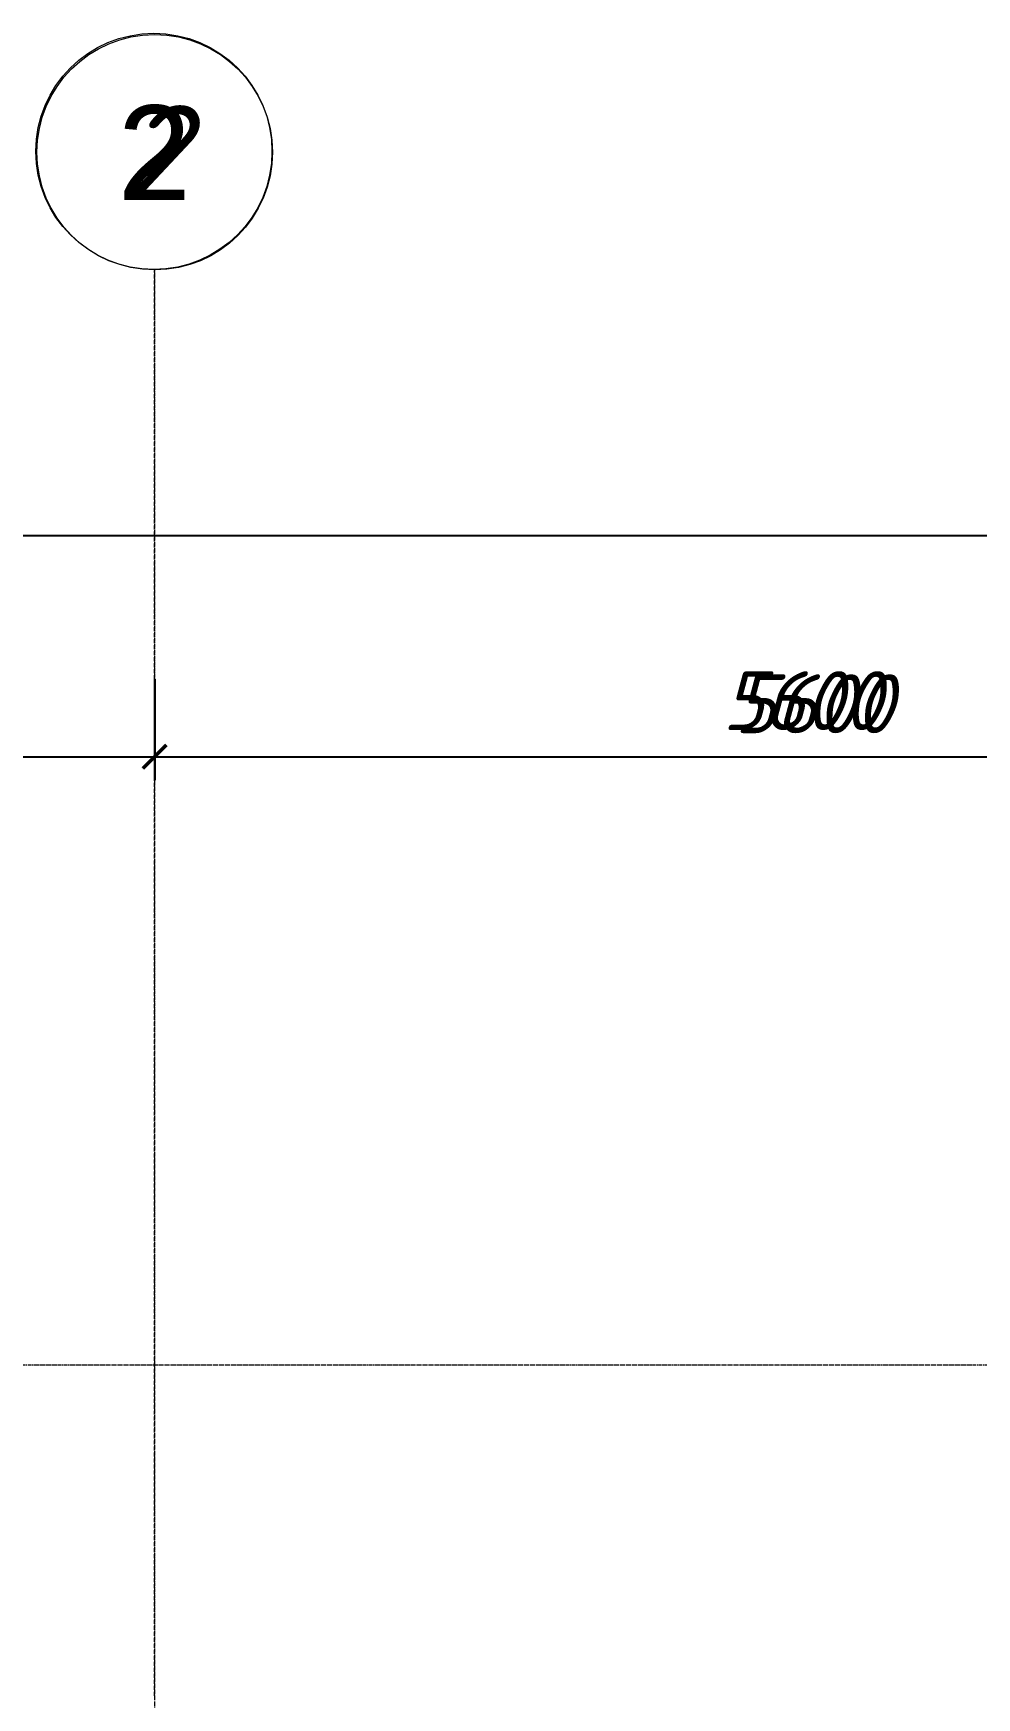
# Model space of a CAD drawing. Header units: millimetres. Extents: x -10178924 to 11692288, y -947381 to 58396.
# Drawn here: x 721243 to 725250, y -812655 to -805585 of the extents above; entities that cross this region are included whole.
import ezdxf
from ezdxf.enums import TextEntityAlignment as Align

# ---------------------------------------------------------------- set-up
doc = ezdxf.new("R2010")
doc.units = ezdxf.units.MM
doc.linetypes.add('осевая', pattern=[50.8, 31.75, -6.35, 6.35, -6.35])
doc.layers.add('PDF _Размеры осевые', color=7, linetype='Continuous', true_color=0x5d6970)
doc.layers.add('PDF _Текст', color=7, linetype='Continuous', lineweight=5)
doc.layers.add('Размеры осевые', color=153, linetype='Continuous', lineweight=9)
doc.styles.add('PDF ArialMT', font='arial.ttf')
doc.styles.add('PDF GOST Common Italic', font='GOST_Common Italic.ttf')
doc.styles.add('PDF ISOCPEUR Italic', font='isocpeui.ttf')
doc.styles.add('Текст_М100', font='GOST_Common Italic.ttf', dxfattribs={"height": 250})
doc.dimstyles.new('Размеры_М100', dxfattribs={"dimtxt": 250, "dimasz": 100, "dimexe": 100, "dimexo": 100, "dimgap": 100, "dimtad": 1, "dimrnd": 5, "dimtxsty": 'Текст_М100', "dimblk": 'ARCHTICK', "dimcen": 250, "dimdle": 100, "dimadec": 0, "dimazin": 2, "dimtfac": 1, "dimtmove": 1, "dimatfit": 3, "dimfxl": 1, "dimarcsym": 0})

# ---------------------------------------------------------------- blocks, each defined once
blk = doc.blocks.new('_ArchTick')
at = {"color": 0, "linetype": 'ByBlock', "const_width": 0.15}
blk.add_lwpolyline([(-0.5, -0.5), (0.5, 0.5)], dxfattribs=at)
blk = doc.blocks.new('*D2713')
at = {"layer": 'Defpoints', "color": 0, "ltscale": 100, "transparency": 16777216}
for p in [(-7000, -26444.9), (61000, -26444.9), (61000, -26928.2)]:
    blk.add_point(p, dxfattribs=at)
at = {"layer": 'Размеры осевые', "color": 0, "lineweight": -2, "ltscale": 100, "transparency": 16777216}
for p, q in [((-7000, -26544.9), (-7000, -27028.2)), ((61000, -26544.9), (61000, -27028.2)), ((-7100, -26928.2), (61100, -26928.2))]:
    blk.add_line(p, q, dxfattribs=at)
at = {"layer": 'Размеры осевые', "color": 0, "lineweight": -2, "ltscale": 100, "transparency": 16777216, "xscale": 100, "yscale": 100, "zscale": 100, "rotation": 180}
blk.add_blockref('_ArchTick', (-7000, -26928.2), dxfattribs=at)
at = {"layer": 'Размеры осевые', "color": 0, "lineweight": -2, "ltscale": 100, "transparency": 16777216, "xscale": 100, "yscale": 100, "zscale": 100}
blk.add_blockref('_ArchTick', (61000, -26928.2), dxfattribs=at)
at = {"layer": 'Размеры осевые', "color": 0, "ltscale": 100, "transparency": 16777216, "insert": (27000, -26703.2), "char_height": 250, "attachment_point": 5, "style": 'Текст_М100'}
blk.add_mtext('68000', dxfattribs=at)
blk = doc.blocks.new('*D2714')
at = {"layer": 'Defpoints', "color": 0, "ltscale": 100, "transparency": 16777216}
for p in [(-7000, -27437.9), (-600, -27437.9), (-600, -27867.7)]:
    blk.add_point(p, dxfattribs=at)
at = {"layer": 'Размеры осевые', "color": 0, "lineweight": -2, "ltscale": 100, "transparency": 16777216}
for p, q in [((-7000, -27537.9), (-7000, -27967.7)), ((-600, -27537.9), (-600, -27967.7)), ((-7100, -27867.7), (-500, -27867.7))]:
    blk.add_line(p, q, dxfattribs=at)
at = {"layer": 'Размеры осевые', "color": 0, "lineweight": -2, "ltscale": 100, "transparency": 16777216, "xscale": 100, "yscale": 100, "zscale": 100, "rotation": 180}
blk.add_blockref('_ArchTick', (-7000, -27867.7), dxfattribs=at)
at = {"layer": 'Размеры осевые', "color": 0, "lineweight": -2, "ltscale": 100, "transparency": 16777216, "xscale": 100, "yscale": 100, "zscale": 100}
blk.add_blockref('_ArchTick', (-600, -27867.7), dxfattribs=at)
at = {"layer": 'Размеры осевые', "color": 0, "ltscale": 100, "transparency": 16777216, "insert": (-3800, -27642.7), "char_height": 250, "attachment_point": 5, "style": 'Текст_М100'}
blk.add_mtext('6400', dxfattribs=at)
blk = doc.blocks.new('*D2715')
at = {"layer": 'Defpoints', "color": 0, "ltscale": 100, "transparency": 16777216}
for p in [(5000, -27060.3), (-600, -27437.9), (5000, -27867.7)]:
    blk.add_point(p, dxfattribs=at)
at = {"layer": 'Размеры осевые', "color": 0, "lineweight": -2, "ltscale": 100, "transparency": 16777216}
for p, q in [((5000, -27160.3), (5000, -27967.7)), ((-600, -27537.9), (-600, -27967.7)), ((-700, -27867.7), (5100, -27867.7))]:
    blk.add_line(p, q, dxfattribs=at)
at = {"layer": 'Размеры осевые', "color": 0, "lineweight": -2, "ltscale": 100, "transparency": 16777216, "xscale": 100, "yscale": 100, "zscale": 100, "rotation": 180}
blk.add_blockref('_ArchTick', (-600, -27867.7), dxfattribs=at)
at = {"layer": 'Размеры осевые', "color": 0, "lineweight": -2, "ltscale": 100, "transparency": 16777216, "xscale": 100, "yscale": 100, "zscale": 100}
blk.add_blockref('_ArchTick', (5000, -27867.7), dxfattribs=at)
at = {"layer": 'Размеры осевые', "color": 0, "ltscale": 100, "transparency": 16777216, "insert": (2200, -27642.7), "char_height": 250, "attachment_point": 5, "style": 'Текст_М100'}
blk.add_mtext('5600', dxfattribs=at)
blk = doc.blocks.new('A$C5282721b')
at = {"layer": 'Размеры осевые', "color": 251, "linetype": 'осевая', "ltscale": 0.5, "transparency": 33554687}
for p, q in [((-600, -43050), (-600, -25800)), ((-9750, -30450), (44700, -30450))]:
    blk.add_line(p, q, dxfattribs=at)
at = {"layer": 'Размеры осевые', "color": 251, "ltscale": 100, "transparency": 33554687}
blk.add_circle((-600, -25300), 500, dxfattribs=at)
at = {"layer": 'Размеры осевые', "color": 251, "ltscale": 100, "transparency": 33554687, "style": 'PDF ISOCPEUR Italic'}
blk.add_text('2', height=400, dxfattribs=at).set_placement((-600, -25300), align=Align.MIDDLE_CENTER)
at = {"layer": 'Размеры осевые', "color": 251, "ltscale": 100, "transparency": 33554687}
for base, p1, p2, picture, middle in [((61000, -26928.154), (-7000, -26444.862), (61000, -26444.862), '*D2713', (27000, -26703.154)), ((5000, -27867.723), (-600, -27437.867), (5000, -27060.289), '*D2715', (2200, -27642.723)), ((-600, -27867.723), (-7000, -27437.867), (-600, -27437.867), '*D2714', (-3800, -27642.723))]:
    dim = blk.add_linear_dim(base=base, p1=p1, p2=p2, dimstyle='Размеры_М100', dxfattribs=at)
    dim.commit()
    dim.dimension.update_dxf_attribs({"geometry": picture, "text_midpoint": middle})

msp = doc.modelspace()

# ---------------------------------------------------------------- linework, layer by layer
at = {"layer": 'PDF _Размеры осевые', "lineweight": 9}
for points in [[(721757.4, -806601.3), (721757.4, -806592.8)], [(721757.4, -806605.5), (721757.4, -806605.5)], [(721757.4, -806626.7), (721757.4, -806609.7)], [(721757.4, -806630.9), (721757.4, -806630.9)], [(721757.4, -806652.1), (721757.4, -806635.1)], [(721757.4, -806656.3), (721757.4, -806656.3)], [(721757.4, -806677.5), (721757.4, -806660.5)], [(721757.4, -806681.7), (721757.4, -806681.7)], [(721757.4, -806702.9), (721757.4, -806685.9)], [(721757.4, -806707.1), (721757.4, -806707.1)], [(721757.4, -806728.3), (721757.4, -806711.3)], [(721757.4, -806732.5), (721757.4, -806732.5)], [(721757.4, -806753.7), (721757.4, -806736.7)], [(721757.4, -806757.9), (721757.4, -806757.9)], [(721757.4, -806779.1), (721757.4, -806762.1)], [(721757.4, -806783.3), (721757.4, -806783.3)], [(721757.4, -806804.5), (721757.4, -806787.5)], [(721757.4, -806808.7), (721757.4, -806808.7)], [(721757.4, -806829.9), (721757.4, -806812.9)], [(721757.4, -806834.1), (721757.4, -806834.1)], [(721757.4, -806855.3), (721757.4, -806838.3)], [(721757.4, -806859.5), (721757.4, -806859.5)], [(721757.4, -806880.7), (721757.4, -806863.7)], [(721757.4, -806884.9), (721757.4, -806884.9)], [(721757.4, -806906.1), (721757.4, -806889.1)], [(721757.4, -806910.3), (721757.4, -806910.3)], [(721757.4, -806931.5), (721757.4, -806914.5)], [(721757.4, -806935.7), (721757.4, -806935.7)], [(721757.4, -806956.9), (721757.4, -806939.9)], [(721757.4, -806961.1), (721757.4, -806961.1)], [(721757.4, -806982.3), (721757.4, -806965.3)], [(721757.4, -806986.5), (721757.4, -806986.5)], [(721757.4, -807007.7), (721757.4, -806990.7)], [(721757.4, -807011.9), (721757.4, -807011.9)], [(721757.4, -807033.1), (721757.4, -807016.1)], [(721757.4, -807037.3), (721757.4, -807037.3)], [(721757.4, -807058.5), (721757.4, -807041.5)], [(721757.4, -807062.7), (721757.4, -807062.7)], [(721757.4, -807083.9), (721757.4, -807066.9)], [(721757.4, -807088.1), (721757.4, -807088.1)], [(721757.4, -807109.3), (721757.4, -807092.3)], [(721757.4, -807113.5), (721757.4, -807113.5)], [(721757.4, -807134.7), (721757.4, -807117.7)], [(721757.4, -807138.9), (721757.4, -807138.9)], [(721757.4, -807160.1), (721757.4, -807143.1)], [(721757.4, -807164.3), (721757.4, -807164.3)], [(721757.4, -807185.5), (721757.4, -807168.5)], [(721757.4, -807189.7), (721757.4, -807189.7)], [(721757.4, -807210.9), (721757.4, -807193.9)], [(721757.4, -807215.1), (721757.4, -807215.1)], [(721757.4, -807236.3), (721757.4, -807219.3)], [(721757.4, -807240.5), (721757.4, -807240.5)], [(721757.4, -807261.7), (721757.4, -807244.7)], [(721757.4, -807265.9), (721757.4, -807265.9)], [(721757.4, -807287.1), (721757.4, -807270.1)], [(721757.4, -807291.3), (721757.4, -807291.3)], [(721757.4, -807312.5), (721757.4, -807295.5)], [(721757.4, -807316.7), (721757.4, -807316.7)], [(721757.4, -807337.9), (721757.4, -807320.9)], [(721757.4, -807342.1), (721757.4, -807342.1)], [(721757.4, -807363.3), (721757.4, -807346.3)], [(721757.4, -807367.5), (721757.4, -807367.5)], [(721757.4, -807388.7), (721757.4, -807371.7)], [(721757.4, -807392.9), (721757.4, -807392.9)], [(721757.4, -807414.1), (721757.4, -807397.1)], [(721757.4, -807418.3), (721757.4, -807418.3)], [(721757.4, -807439.5), (721757.4, -807422.5)], [(721757.4, -807443.7), (721757.4, -807443.7)], [(721757.4, -807464.9), (721757.4, -807447.9)], [(721757.4, -807469.1), (721757.4, -807469.1)], [(721757.4, -807490.3), (721757.4, -807473.3)], [(721757.4, -807494.5), (721757.4, -807494.5)], [(721757.4, -807515.7), (721757.4, -807498.7)], [(721757.4, -807519.9), (721757.4, -807519.9)], [(721757.4, -807541.1), (721757.4, -807524.1)], [(721757.4, -807545.3), (721757.4, -807545.3)], [(721757.4, -807566.5), (721757.4, -807549.5)], [(721757.4, -807570.7), (721757.4, -807570.7)], [(721757.4, -807591.9), (721757.4, -807574.9)], [(721757.4, -807596.1), (721757.4, -807596.1)], [(721757.4, -807617.3), (721757.4, -807600.3)], [(721757.4, -807621.5), (721757.4, -807621.5)], [(721757.4, -807642.7), (721757.4, -807625.7)], [(721757.4, -807646.9), (721757.4, -807646.9)], [(721757.4, -807668.1), (721757.4, -807651.1)], [(721757.4, -807672.3), (721757.4, -807672.3)], [(721757.4, -807693.5), (721757.4, -807676.5)], [(721757.4, -807697.7), (721757.4, -807697.7)], [(721757.4, -807718.9), (721757.4, -807701.9)], [(715255, -807718.9), (783451.7, -807718.9)], [(721757.4, -807723.1), (721757.4, -807723.1)], [(721757.4, -807744.3), (721757.4, -807727.3)], [(721757.4, -807748.5), (721757.4, -807748.5)], [(721757.4, -807769.7), (721757.4, -807752.7)], [(721757.4, -807773.9), (721757.4, -807773.9)], [(721757.4, -807795.1), (721757.4, -807778.1)], [(721757.4, -807799.3), (721757.4, -807799.3)], [(721757.4, -807820.5), (721757.4, -807803.5)], [(721757.4, -807824.7), (721757.4, -807824.7)], [(721757.4, -807845.9), (721757.4, -807828.9)], [(721757.4, -807850.1), (721757.4, -807850.1)], [(721757.4, -807871.3), (721757.4, -807854.3)], [(721757.4, -807875.5), (721757.4, -807875.5)], [(721757.4, -807896.7), (721757.4, -807879.7)], [(721757.4, -807900.9), (721757.4, -807900.9)], [(721757.4, -807922.1), (721757.4, -807905.1)], [(721757.4, -807926.3), (721757.4, -807926.3)], [(721757.4, -807947.5), (721757.4, -807930.5)], [(721757.4, -807951.7), (721757.4, -807951.7)], [(721757.4, -807972.9), (721757.4, -807955.9)], [(721757.4, -807977.1), (721757.4, -807977.1)], [(721757.4, -807998.3), (721757.4, -807981.3)], [(721757.4, -808002.5), (721757.4, -808002.5)], [(721757.4, -808023.7), (721757.4, -808006.7)], [(721757.4, -808027.9), (721757.4, -808027.9)], [(721757.4, -808049.1), (721757.4, -808032.1)], [(721757.4, -808053.3), (721757.4, -808053.3)], [(721757.4, -808074.5), (721757.4, -808057.5)], [(721757.4, -808078.7), (721757.4, -808078.7)], [(721757.4, -808099.9), (721757.4, -808082.9)], [(721757.4, -808104.1), (721757.4, -808104.1)], [(721757.4, -808125.3), (721757.4, -808108.3)], [(721757.4, -808129.5), (721757.4, -808129.5)], [(721757.4, -808150.7), (721757.4, -808133.7)], [(721757.4, -808154.9), (721757.4, -808154.9)], [(721757.4, -808176.1), (721757.4, -808159.1)], [(721757.4, -808180.3), (721757.4, -808180.3)], [(721757.4, -808201.5), (721757.4, -808184.5)], [(721757.4, -808205.7), (721757.4, -808205.7)], [(721757.4, -808226.9), (721757.4, -808209.9)], [(721757.4, -808231.1), (721757.4, -808231.1)], [(721757.4, -808252.3), (721757.4, -808235.3)], [(721757.4, -808256.5), (721757.4, -808256.5)], [(721757.4, -808277.7), (721757.4, -808260.7)], [(721757.4, -808281.9), (721757.4, -808281.9)], [(721757.4, -808303.1), (721757.4, -808286.1)], [(721757.4, -808307.3), (721757.4, -808307.3)], [(721757.4, -808328.5), (721757.4, -808760.3), (721757.4, -808328.5), (721757.4, -808311.5)], [(721757.4, -808332.7), (721757.4, -808332.7)], [(721757.4, -808353.9), (721757.4, -808336.9)], [(721757.4, -808358.1), (721757.4, -808358.1)], [(721757.4, -808379.3), (721757.4, -808362.3)], [(721757.4, -808383.5), (721757.4, -808383.5)], [(721757.4, -808404.7), (721757.4, -808387.7)], [(721757.4, -808408.9), (721757.4, -808408.9)], [(721757.4, -808430.1), (721757.4, -808413.1)], [(721757.4, -808434.3), (721757.4, -808434.3)], [(721757.4, -808455.5), (721757.4, -808438.5)], [(721757.4, -808459.7), (721757.4, -808459.7)], [(721757.4, -808480.9), (721757.4, -808463.9)], [(721757.4, -808485.1), (721757.4, -808485.1)], [(721757.4, -808506.3), (721757.4, -808489.3)], [(721757.4, -808510.5), (721757.4, -808510.5)], [(721757.4, -808531.7), (721757.4, -808514.7)], [(721757.4, -808535.9), (721757.4, -808535.9)], [(721757.4, -808557.1), (721757.4, -808540.1)], [(721757.4, -808561.3), (721757.4, -808561.3)], [(721757.4, -808582.5), (721757.4, -808565.5)], [(721757.4, -808586.7), (721757.4, -808586.7)], [(721757.4, -808607.9), (721757.4, -808590.9)], [(721757.4, -808612.1), (721757.4, -808612.1)], [(721757.4, -808633.3), (721757.4, -808616.3)], [(715255, -808658.7), (721854.5, -808658.7)], [(721655.8, -808658.7), (727455.3, -808658.7)], [(721757.4, -808637.5), (721757.4, -808637.5)], [(721757.4, -808658.7), (721757.4, -808641.7)], [(721757.4, -808662.9), (721757.4, -808662.9)], [(721757.4, -808684.1), (721757.4, -808667.1)], [(721757.4, -808688.3), (721757.4, -808688.3)], [(721757.4, -808709.5), (721757.4, -808692.5)], [(721757.4, -808713.7), (721757.4, -808713.7)], [(721757.4, -808734.9), (721757.4, -808717.9)], [(721757.4, -808739.1), (721757.4, -808739.1)], [(721757.4, -808760.3), (721757.4, -808743.3)], [(721757.4, -808764.5), (721757.4, -808764.5)], [(721757.4, -808785.7), (721757.4, -808768.7)], [(721757.4, -808789.9), (721757.4, -808789.9)], [(721757.4, -808811.1), (721757.4, -808794.1)], [(721757.4, -808815.3), (721757.4, -808815.3)], [(721757.4, -808836.5), (721757.4, -808819.5)], [(721757.4, -808840.7), (721757.4, -808840.7)], [(721757.4, -808861.9), (721757.4, -808844.9)], [(721757.4, -808866.1), (721757.4, -808866.1)], [(721757.4, -808887.3), (721757.4, -808870.3)], [(721757.4, -808891.5), (721757.4, -808891.5)], [(721757.4, -808912.7), (721757.4, -808895.7)], [(721757.4, -808916.9), (721757.4, -808916.9)], [(721757.4, -808938.1), (721757.4, -808921.1)], [(721757.4, -808942.3), (721757.4, -808942.3)], [(721757.4, -808963.5), (721757.4, -808946.5)], [(721757.4, -808967.7), (721757.4, -808967.7)], [(721757.4, -808988.9), (721757.4, -808971.9)], [(721757.4, -808993.1), (721757.4, -808993.1)], [(721757.4, -809014.3), (721757.4, -808997.3)], [(721757.4, -809018.5), (721757.4, -809018.5)], [(721757.4, -809039.7), (721757.4, -809022.7)], [(721757.4, -809043.9), (721757.4, -809043.9)], [(721757.4, -809065.1), (721757.4, -809048.1)], [(721757.4, -809069.3), (721757.4, -809069.3)], [(721757.4, -809090.5), (721757.4, -809073.5)], [(721757.4, -809094.7), (721757.4, -809094.7)], [(721757.4, -809115.9), (721757.4, -809098.9)], [(721757.4, -809120.1), (721757.4, -809120.1)], [(721757.4, -809141.3), (721757.4, -809124.3)], [(721757.4, -809145.5), (721757.4, -809145.5)], [(721757.4, -809166.7), (721757.4, -809149.7)], [(721757.4, -809170.9), (721757.4, -809170.9)], [(721757.4, -809192.1), (721757.4, -809175.1)], [(721757.4, -809196.3), (721757.4, -809196.3)], [(721757.4, -809217.5), (721757.4, -809200.5)], [(721757.4, -809221.7), (721757.4, -809221.7)], [(721757.4, -809242.9), (721757.4, -809225.9)], [(721757.4, -809247.1), (721757.4, -809247.1)], [(721757.4, -809268.3), (721757.4, -809251.3)], [(721757.4, -809272.5), (721757.4, -809272.5)], [(721757.4, -809293.7), (721757.4, -809276.7)], [(721757.4, -809297.9), (721757.4, -809297.9)], [(721757.4, -809319.1), (721757.4, -809302.1)], [(721757.4, -809323.3), (721757.4, -809323.3)], [(721757.4, -809344.5), (721757.4, -809327.5)], [(721757.4, -809348.7), (721757.4, -809348.7)], [(721757.4, -809369.9), (721757.4, -809352.9)], [(721757.4, -809374.1), (721757.4, -809374.1)], [(721757.4, -809395.3), (721757.4, -809378.3)], [(721757.4, -809399.5), (721757.4, -809399.5)], [(721757.4, -809420.7), (721757.4, -809403.8)], [(721757.4, -809424.9), (721757.4, -809424.9)], [(721757.4, -809446.1), (721757.4, -809429.1)], [(721757.4, -809450.3), (721757.4, -809450.3)], [(721757.4, -809471.5), (721757.4, -809454.5)], [(721757.4, -809475.7), (721757.4, -809475.7)], [(721757.4, -809496.9), (721757.4, -809479.9)], [(721757.4, -809501.1), (721757.4, -809501.1)], [(721757.4, -809522.3), (721757.4, -809505.3)], [(721757.4, -809526.5), (721757.4, -809526.5)], [(721757.4, -809547.7), (721757.4, -809530.8)], [(721757.4, -809551.9), (721757.4, -809551.9)], [(721757.4, -809573.1), (721757.4, -809556.2)], [(721757.4, -809577.3), (721757.4, -809577.3)], [(721757.4, -809598.5), (721757.4, -809581.5)], [(721757.4, -809602.7), (721757.4, -809602.7)], [(721757.4, -809623.9), (721757.4, -809607)], [(721757.4, -809628.1), (721757.4, -809628.1)], [(721757.4, -809649.3), (721757.4, -809632.4)], [(721757.4, -809653.5), (721757.4, -809653.5)], [(721757.4, -809674.7), (721757.4, -809657.8)], [(721757.4, -809678.9), (721757.4, -809678.9)], [(721757.4, -809700.1), (721757.4, -809683.2)], [(721757.4, -809704.3), (721757.4, -809704.3)], [(721757.4, -809725.5), (721757.4, -809708.5)], [(721757.4, -809729.7), (721757.4, -809729.7)], [(721757.4, -809750.9), (721757.4, -809734)], [(721757.4, -809755.1), (721757.4, -809755.1)], [(721757.4, -809776.3), (721757.4, -809759.4)], [(721757.4, -809780.5), (721757.4, -809780.5)], [(721757.4, -809801.7), (721757.4, -809784.8)], [(721757.4, -809805.9), (721757.4, -809805.9)], [(721757.4, -809827.1), (721757.4, -809810.2)], [(721757.4, -809831.3), (721757.4, -809831.3)], [(721757.4, -809852.5), (721757.4, -809835.6)], [(721757.4, -809856.7), (721757.4, -809856.7)], [(721757.4, -809877.9), (721757.4, -809861)], [(721757.4, -809882.1), (721757.4, -809882.1)], [(721757.4, -809903.3), (721757.4, -809886.4)], [(721757.4, -809907.5), (721757.4, -809907.5)], [(721757.4, -809928.7), (721757.4, -809911.8)], [(721757.4, -809932.9), (721757.4, -809932.9)], [(721757.4, -809954.1), (721757.4, -809937.2)], [(721757.4, -809958.3), (721757.4, -809958.3)], [(721757.4, -809979.5), (721757.4, -809962.6)], [(721757.4, -809983.7), (721757.4, -809983.7)], [(721757.4, -810004.9), (721757.4, -809988)], [(721757.4, -810009.1), (721757.4, -810009.1)], [(721757.4, -810030.3), (721757.4, -810013.4)], [(721757.4, -810034.5), (721757.4, -810034.5)], [(721757.4, -810055.7), (721757.4, -810038.8)], [(721757.4, -810059.9), (721757.4, -810059.9)], [(721757.4, -810081.1), (721757.4, -810064.2)], [(721757.4, -810085.3), (721757.4, -810085.3)], [(721757.4, -810106.5), (721757.4, -810089.6)], [(721757.4, -810110.7), (721757.4, -810110.7)], [(721757.4, -810131.9), (721757.4, -810115)], [(721757.4, -810136.1), (721757.4, -810136.1)], [(721757.4, -810157.3), (721757.4, -810140.4)], [(721757.4, -810161.5), (721757.4, -810161.5)], [(721757.4, -810182.7), (721757.4, -810165.8)], [(721757.4, -810186.9), (721757.4, -810186.9)], [(721757.4, -810208.1), (721757.4, -810191.2)], [(721757.4, -810212.3), (721757.4, -810212.3)], [(721757.4, -810233.5), (721757.4, -810216.6)], [(721757.4, -810237.7), (721757.4, -810237.7)], [(721757.4, -810258.9), (721757.4, -810242)], [(721757.4, -810263.1), (721757.4, -810263.1)], [(721757.4, -810284.3), (721757.4, -810267.4)], [(721757.4, -810288.5), (721757.4, -810288.5)], [(721757.4, -810309.7), (721757.4, -810292.8)], [(721757.4, -810313.9), (721757.4, -810313.9)], [(721757.4, -810335.1), (721757.4, -810318.2)], [(721757.4, -810339.3), (721757.4, -810339.3)], [(721757.4, -810360.5), (721757.4, -810343.6)], [(721757.4, -810364.7), (721757.4, -810364.7)], [(721757.4, -810385.9), (721757.4, -810369)], [(721757.4, -810390.1), (721757.4, -810390.1)], [(721757.4, -810411.3), (721757.4, -810394.4)], [(721757.4, -810415.5), (721757.4, -810415.5)], [(721757.4, -810436.7), (721757.4, -810419.8)], [(721757.4, -810440.9), (721757.4, -810440.9)], [(721757.4, -810462.1), (721757.4, -810445.2)], [(721757.4, -810466.3), (721757.4, -810466.3)], [(721757.4, -810487.5), (721757.4, -810470.6)], [(721757.4, -810491.7), (721757.4, -810491.7)], [(721757.4, -810512.9), (721757.4, -810496)], [(721757.4, -810517.1), (721757.4, -810517.1)], [(721757.4, -810538.3), (721757.4, -810521.4)], [(721757.4, -810542.5), (721757.4, -810542.5)], [(721757.4, -810563.7), (721757.4, -810546.8)], [(721757.4, -810567.9), (721757.4, -810567.9)], [(721757.4, -810589.1), (721757.4, -810572.2)], [(721757.4, -810593.3), (721757.4, -810593.3)], [(721757.4, -810614.5), (721757.4, -810597.6)], [(721757.4, -810618.7), (721757.4, -810618.7)], [(721757.4, -810639.9), (721757.4, -810623)], [(721757.4, -810644.1), (721757.4, -810644.1)], [(721757.4, -810665.3), (721757.4, -810648.4)], [(721757.4, -810669.5), (721757.4, -810669.5)], [(721757.4, -810690.7), (721757.4, -810673.8)], [(721757.4, -810694.9), (721757.4, -810694.9)], [(721757.4, -810716.1), (721757.4, -810699.2)], [(721757.4, -810720.3), (721757.4, -810720.3)], [(721757.4, -810741.5), (721757.4, -810724.6)], [(721757.4, -810745.7), (721757.4, -810745.7)], [(721757.4, -810766.9), (721757.4, -810750)], [(721757.4, -810771.1), (721757.4, -810771.1)], [(721757.4, -810792.3), (721757.4, -810775.4)], [(721757.4, -810796.5), (721757.4, -810796.5)], [(721757.4, -810817.7), (721757.4, -810800.8)], [(721757.4, -810821.9), (721757.4, -810821.9)], [(721757.4, -810843.1), (721757.4, -810826.2)], [(721757.4, -810847.3), (721757.4, -810847.3)], [(721757.4, -810868.5), (721757.4, -810851.6)], [(721757.4, -810872.7), (721757.4, -810872.7)], [(721757.4, -810893.9), (721757.4, -810877)], [(721757.4, -810898.1), (721757.4, -810898.1)], [(721757.4, -810919.3), (721757.4, -810902.4)], [(721757.4, -810923.5), (721757.4, -810923.5)], [(721757.4, -810944.7), (721757.4, -810927.8)], [(721757.4, -810948.9), (721757.4, -810948.9)], [(721757.4, -810970.1), (721757.4, -810953.2)], [(721757.4, -810974.3), (721757.4, -810974.3)], [(721757.4, -810995.5), (721757.4, -810978.6)], [(721757.4, -810999.7), (721757.4, -810999.7)], [(721757.4, -811020.9), (721757.4, -811004)], [(721757.4, -811025.1), (721757.4, -811025.1)], [(721757.4, -811046.3), (721757.4, -811029.4)], [(721757.4, -811050.5), (721757.4, -811050.5)], [(721757.4, -811071.7), (721757.4, -811054.8)], [(721757.4, -811075.9), (721757.4, -811075.9)], [(721757.4, -811097.1), (721757.4, -811080.2)], [(721757.4, -811101.3), (721757.4, -811101.3)], [(721757.4, -811122.5), (721757.4, -811105.6)], [(721757.4, -811126.7), (721757.4, -811126.7)], [(721757.4, -811147.9), (721757.4, -811131)], [(721757.4, -811152.1), (721757.4, -811152.1)], [(721757.4, -811173.3), (721757.4, -811156.4)], [(721245.2, -811241), (721257.9, -811241)], [(721262.1, -811241), (721266.3, -811241)], [(721270.6, -811241), (721283.3, -811241)], [(721287.5, -811241), (721291.7, -811241)], [(721296, -811241), (721308.7, -811241)], [(721312.9, -811241), (721317.1, -811241)], [(721321.4, -811241), (721334.1, -811241)], [(721338.3, -811241), (721342.5, -811241)], [(721346.8, -811241), (721359.5, -811241)], [(721363.7, -811241), (721367.9, -811241)], [(721372.2, -811241), (721384.9, -811241)], [(721389.1, -811241), (721393.3, -811241)], [(721397.6, -811241), (721410.3, -811241)], [(721414.5, -811241), (721418.7, -811241)], [(721423, -811241), (721435.7, -811241)], [(721439.9, -811241), (721444.1, -811241)], [(721448.4, -811241), (721461.1, -811241)], [(721465.3, -811241), (721469.5, -811241)], [(721473.8, -811241), (721486.5, -811241)], [(721490.7, -811241), (721494.9, -811241)], [(721499.2, -811241), (721511.9, -811241)], [(721516.1, -811241), (721520.3, -811241)], [(721524.6, -811241), (721537.3, -811241)], [(721541.5, -811241), (721545.7, -811241)], [(721550, -811241), (721562.7, -811241)], [(721566.9, -811241), (721571.1, -811241)], [(721575.4, -811241), (721588.1, -811241)], [(721592.3, -811241), (721596.5, -811241)], [(721600.8, -811241), (721613.5, -811241)], [(721617.7, -811241), (721621.9, -811241)], [(721626.2, -811241), (721638.9, -811241)], [(721643.1, -811241), (721647.3, -811241)], [(721651.6, -811241), (721664.3, -811241)], [(721668.5, -811241), (721672.7, -811241)], [(721677, -811241), (721689.7, -811241)], [(721693.9, -811241), (721698.1, -811241)], [(721702.4, -811241), (721715.1, -811241)], [(721719.3, -811241), (721723.5, -811241)], [(721727.8, -811241), (721740.5, -811241)], [(721744.7, -811241), (721748.9, -811241)], [(721753.2, -811241), (721765.9, -811241)], [(721757.4, -811177.5), (721757.4, -811177.5)], [(721757.4, -811198.7), (721757.4, -811181.8)], [(721757.4, -811202.9), (721757.4, -811202.9)], [(721757.4, -811224.1), (721757.4, -811207.2)], [(721757.4, -811228.3), (721757.4, -811228.3)], [(721757.4, -811249.5), (721757.4, -811232.6)], [(721770.1, -811241), (721774.3, -811241)], [(721778.6, -811241), (721791.3, -811241)], [(721795.5, -811241), (721799.7, -811241)], [(721804, -811241), (721816.7, -811241)], [(721820.9, -811241), (721825.1, -811241)], [(721829.4, -811241), (721842.1, -811241)], [(721846.3, -811241), (721850.5, -811241)], [(721854.8, -811241), (721867.5, -811241)], [(721871.7, -811241), (721875.9, -811241)], [(721880.2, -811241), (721892.9, -811241)], [(721897.1, -811241), (721901.3, -811241)], [(721905.6, -811241), (721918.3, -811241)], [(721922.5, -811241), (721926.7, -811241)], [(721931, -811241), (721943.7, -811241)], [(721947.9, -811241), (721952.1, -811241)], [(721956.4, -811241), (721969.1, -811241)], [(721973.3, -811241), (721977.5, -811241)], [(721981.8, -811241), (721994.5, -811241)], [(721998.7, -811241), (722002.9, -811241)], [(722007.2, -811241), (722019.9, -811241)], [(722024.1, -811241), (722028.3, -811241)], [(722032.6, -811241), (722045.3, -811241)], [(722049.5, -811241), (722053.7, -811241)], [(722058, -811241), (722070.7, -811241)], [(722074.9, -811241), (722079.1, -811241)], [(722083.4, -811241), (722096.1, -811241)], [(722100.3, -811241), (722104.5, -811241)], [(722108.8, -811241), (722121.5, -811241)], [(722125.7, -811241), (722129.9, -811241)], [(722134.2, -811241), (722146.9, -811241)], [(722151.1, -811241), (722155.3, -811241)], [(722159.6, -811241), (722172.3, -811241)], [(722176.5, -811241), (722180.7, -811241)], [(722185, -811241), (722197.7, -811241)], [(722201.9, -811241), (722206.1, -811241)], [(722210.4, -811241), (722223.1, -811241)], [(722227.3, -811241), (722231.6, -811241)], [(722235.8, -811241), (722248.5, -811241)], [(722252.7, -811241), (722256.9, -811241)], [(722261.2, -811241), (722273.9, -811241)], [(722278.1, -811241), (722282.3, -811241)], [(722286.6, -811241), (722299.3, -811241)], [(722303.5, -811241), (722307.7, -811241)], [(722312, -811241), (722324.7, -811241)], [(722328.9, -811241), (722333.1, -811241)], [(722337.4, -811241), (722350.1, -811241)], [(722354.3, -811241), (722358.5, -811241)], [(722362.8, -811241), (722375.5, -811241)], [(722379.7, -811241), (722383.9, -811241)], [(722388.2, -811241), (722400.9, -811241)], [(722405.1, -811241), (722409.3, -811241)], [(722413.6, -811241), (722426.3, -811241)], [(722430.5, -811241), (722434.8, -811241)], [(722439, -811241), (722451.7, -811241)], [(722455.9, -811241), (722460.2, -811241)], [(722464.4, -811241), (722477.1, -811241)], [(722481.3, -811241), (722485.6, -811241)], [(722489.8, -811241), (722502.5, -811241)], [(722506.7, -811241), (722511, -811241)], [(722515.2, -811241), (722527.9, -811241)], [(722532.1, -811241), (722536.3, -811241)], [(722540.6, -811241), (722553.3, -811241)], [(722557.5, -811241), (722561.7, -811241)], [(722566, -811241), (722578.7, -811241)], [(722582.9, -811241), (722587.1, -811241)], [(722591.4, -811241), (722604.1, -811241)], [(722608.3, -811241), (722612.5, -811241)], [(722616.8, -811241), (722629.5, -811241)], [(722633.7, -811241), (722638, -811241)], [(722642.2, -811241), (722654.9, -811241)], [(722659.1, -811241), (722663.4, -811241)], [(722667.6, -811241), (722680.3, -811241)], [(722684.5, -811241), (722688.8, -811241)], [(722693, -811241), (722705.7, -811241)], [(722709.9, -811241), (722714.2, -811241)], [(722718.4, -811241), (722731.1, -811241)], [(722735.3, -811241), (722739.6, -811241)], [(722743.8, -811241), (722756.5, -811241)], [(722760.7, -811241), (722765, -811241)], [(722769.2, -811241), (722781.9, -811241)], [(722786.1, -811241), (722790.3, -811241)], [(722794.6, -811241), (722807.3, -811241)], [(722811.5, -811241), (722815.7, -811241)], [(722820, -811241), (722832.7, -811241)], [(722836.9, -811241), (722841.1, -811241)], [(722845.4, -811241), (722858.1, -811241)], [(722862.3, -811241), (722866.6, -811241)], [(722870.8, -811241), (722883.5, -811241)], [(722887.7, -811241), (722892, -811241)], [(722896.2, -811241), (722908.9, -811241)], [(722913.1, -811241), (722917.4, -811241)], [(722921.6, -811241), (722934.3, -811241)], [(722938.5, -811241), (722942.8, -811241)], [(722947, -811241), (722959.7, -811241)], [(722963.9, -811241), (722968.2, -811241)], [(722972.4, -811241), (722985.1, -811241)], [(722989.3, -811241), (722993.6, -811241)], [(722997.8, -811241), (723010.5, -811241)], [(723014.7, -811241), (723019, -811241)], [(723023.2, -811241), (723035.9, -811241)], [(723040.1, -811241), (723044.3, -811241)], [(723048.6, -811241), (723061.3, -811241)], [(723065.5, -811241), (723069.8, -811241)], [(723074, -811241), (723086.7, -811241)], [(723090.9, -811241), (723095.2, -811241)], [(723099.4, -811241), (723112.1, -811241)], [(723116.3, -811241), (723120.6, -811241)], [(723124.8, -811241), (723137.5, -811241)], [(723141.7, -811241), (723146, -811241)], [(723150.2, -811241), (723162.9, -811241)], [(723167.1, -811241), (723171.4, -811241)], [(723175.6, -811241), (723188.3, -811241)], [(723192.5, -811241), (723196.8, -811241)], [(723201, -811241), (723213.7, -811241)], [(723217.9, -811241), (723222.2, -811241)], [(723226.4, -811241), (723239.1, -811241)], [(723243.3, -811241), (723247.6, -811241)], [(723251.8, -811241), (723264.5, -811241)], [(723268.7, -811241), (723273, -811241)], [(723277.2, -811241), (723289.9, -811241)], [(723294.1, -811241), (723298.4, -811241)], [(723302.6, -811241), (723315.3, -811241)], [(723319.5, -811241), (723323.8, -811241)], [(723328, -811241), (723340.7, -811241)], [(723344.9, -811241), (723349.2, -811241)], [(723353.4, -811241), (723366.1, -811241)], [(723370.3, -811241), (723374.6, -811241)], [(723378.8, -811241), (723391.5, -811241)], [(723395.7, -811241), (723400, -811241)], [(723404.2, -811241), (723416.9, -811241)], [(723421.1, -811241), (723425.4, -811241)], [(723429.6, -811241), (723442.3, -811241)], [(723446.5, -811241), (723450.8, -811241)], [(723455, -811241), (723467.7, -811241)], [(723471.9, -811241), (723476.2, -811241)], [(723480.4, -811241), (723493.1, -811241)], [(723497.3, -811241), (723501.6, -811241)], [(723505.8, -811241), (723518.5, -811241)], [(723522.7, -811241), (723527, -811241)], [(723531.2, -811241), (723543.9, -811241)], [(723548.1, -811241), (723552.4, -811241)], [(723556.6, -811241), (723569.3, -811241)], [(723573.5, -811241), (723577.8, -811241)], [(723582, -811241), (723594.7, -811241)], [(723598.9, -811241), (723603.2, -811241)], [(723607.4, -811241), (723620.1, -811241)], [(723624.3, -811241), (723628.6, -811241)], [(723632.8, -811241), (723645.5, -811241)], [(723649.7, -811241), (723654, -811241)], [(723658.2, -811241), (723670.9, -811241)], [(723675.1, -811241), (723679.4, -811241)], [(723683.6, -811241), (723696.3, -811241)], [(723700.5, -811241), (723704.8, -811241)], [(723709, -811241), (723721.7, -811241)], [(723725.9, -811241), (723730.2, -811241)], [(723734.4, -811241), (723747.1, -811241)], [(723751.3, -811241), (723755.6, -811241)], [(723759.8, -811241), (723772.5, -811241)], [(723776.7, -811241), (723781, -811241)], [(723785.2, -811241), (723797.9, -811241)], [(723802.1, -811241), (723806.4, -811241)], [(723810.6, -811241), (723823.3, -811241)], [(723827.5, -811241), (723831.8, -811241)], [(723836, -811241), (723848.7, -811241)], [(723852.9, -811241), (723857.2, -811241)], [(723861.4, -811241), (723874.1, -811241)], [(723878.3, -811241), (723882.6, -811241)], [(723886.8, -811241), (723899.5, -811241)], [(723903.7, -811241), (723908, -811241)], [(723912.2, -811241), (723924.9, -811241)], [(723929.1, -811241), (723933.4, -811241)], [(723937.6, -811241), (723950.3, -811241)], [(723954.5, -811241), (723958.8, -811241)], [(723963, -811241), (723975.7, -811241)], [(723979.9, -811241), (723984.2, -811241)], [(723988.4, -811241), (724001.1, -811241)], [(724005.3, -811241), (724009.6, -811241)], [(724013.8, -811241), (724026.5, -811241)], [(724030.7, -811241), (724035, -811241)], [(724039.2, -811241), (724051.9, -811241)], [(724056.1, -811241), (724060.4, -811241)], [(724064.6, -811241), (724077.3, -811241)], [(724081.5, -811241), (724085.8, -811241)], [(724090, -811241), (724102.7, -811241)], [(724106.9, -811241), (724111.2, -811241)], [(724115.4, -811241), (724128.1, -811241)], [(724132.3, -811241), (724136.6, -811241)], [(724140.8, -811241), (724153.5, -811241)], [(724157.7, -811241), (724162, -811241)], [(724166.2, -811241), (724178.9, -811241)], [(724183.1, -811241), (724187.4, -811241)], [(724191.6, -811241), (724204.3, -811241)], [(724208.5, -811241), (724212.8, -811241)], [(724217, -811241), (724229.7, -811241)], [(724233.9, -811241), (724238.2, -811241)], [(724242.4, -811241), (724255.1, -811241)], [(724259.3, -811241), (724263.6, -811241)], [(724267.8, -811241), (724280.5, -811241)], [(724284.7, -811241), (724289, -811241)], [(724293.2, -811241), (724305.9, -811241)], [(724310.1, -811241), (724314.4, -811241)], [(724318.6, -811241), (724331.3, -811241)], [(724335.5, -811241), (724339.8, -811241)], [(724344, -811241), (724356.7, -811241)], [(724360.9, -811241), (724365.2, -811241)], [(724369.4, -811241), (724382.1, -811241)], [(724386.3, -811241), (724390.6, -811241)], [(724394.8, -811241), (724407.5, -811241)], [(724411.7, -811241), (724416, -811241)], [(724420.2, -811241), (724432.9, -811241)], [(724437.1, -811241), (724441.4, -811241)], [(724445.6, -811241), (724458.3, -811241)], [(724462.5, -811241), (724466.8, -811241)], [(724471, -811241), (724483.7, -811241)], [(724487.9, -811241), (724492.2, -811241)], [(724496.4, -811241), (724509.1, -811241)], [(724513.3, -811241), (724517.6, -811241)], [(724521.8, -811241), (724534.5, -811241)], [(724538.7, -811241), (724543, -811241)], [(724547.2, -811241), (724559.9, -811241)], [(724564.1, -811241), (724568.4, -811241)], [(724572.6, -811241), (724585.3, -811241)], [(724589.5, -811241), (724593.8, -811241)], [(724598, -811241), (724610.7, -811241)], [(724614.9, -811241), (724619.2, -811241)], [(724623.4, -811241), (724636.1, -811241)], [(724640.3, -811241), (724644.6, -811241)], [(724648.8, -811241), (724661.5, -811241)], [(724665.7, -811241), (724670, -811241)], [(724674.2, -811241), (724686.9, -811241)], [(724691.1, -811241), (724695.4, -811241)], [(724699.6, -811241), (724712.3, -811241)], [(724716.5, -811241), (724720.8, -811241)], [(724725, -811241), (724737.7, -811241)], [(724741.9, -811241), (724746.2, -811241)], [(724750.4, -811241), (724763.1, -811241)], [(724767.3, -811241), (724771.6, -811241)], [(724775.8, -811241), (724788.5, -811241)], [(724792.7, -811241), (724797, -811241)], [(724801.2, -811241), (724813.9, -811241)], [(724818.1, -811241), (724822.4, -811241)], [(724826.6, -811241), (724839.3, -811241)], [(724843.5, -811241), (724847.8, -811241)], [(724852, -811241), (724864.7, -811241)], [(724868.9, -811241), (724873.2, -811241)], [(724877.4, -811241), (724890.1, -811241)], [(724894.3, -811241), (724898.6, -811241)], [(724902.8, -811241), (724915.5, -811241)], [(724919.7, -811241), (724924, -811241)], [(724928.2, -811241), (724940.9, -811241)], [(724945.1, -811241), (724949.4, -811241)], [(724953.6, -811241), (724966.3, -811241)], [(724970.5, -811241), (724974.8, -811241)], [(724979, -811241), (724991.7, -811241)], [(724995.9, -811241), (725000.2, -811241)], [(725004.4, -811241), (725017.1, -811241)], [(725021.3, -811241), (725025.6, -811241)], [(725029.8, -811241), (725042.5, -811241)], [(725046.7, -811241), (725051, -811241)], [(725055.2, -811241), (725067.9, -811241)], [(725072.1, -811241), (725076.4, -811241)], [(725080.6, -811241), (725093.3, -811241)], [(725097.5, -811241), (725101.8, -811241)], [(725106, -811241), (725118.7, -811241)], [(725122.9, -811241), (725127.2, -811241)], [(725131.4, -811241), (725144.1, -811241)], [(725148.3, -811241), (725152.6, -811241)], [(725156.8, -811241), (725169.5, -811241)], [(725173.7, -811241), (725178, -811241)], [(725182.2, -811241), (725194.9, -811241)], [(725199.1, -811241), (725203.4, -811241)], [(725207.6, -811241), (725220.3, -811241)], [(725224.5, -811241), (725228.8, -811241)], [(725233, -811241), (725245.7, -811241)], [(721757.4, -811253.7), (721757.4, -811253.7)], [(721757.4, -811274.9), (721757.4, -811258)], [(721757.4, -811279.1), (721757.4, -811279.1)], [(721757.4, -811300.3), (721757.4, -811283.4)], [(721757.4, -811304.5), (721757.4, -811304.5)], [(721757.4, -811325.7), (721757.4, -811308.8)], [(721757.4, -811329.9), (721757.4, -811329.9)], [(721757.4, -811351.1), (721757.4, -811334.2)], [(721757.4, -811355.3), (721757.4, -811355.3)], [(721757.4, -811376.5), (721757.4, -811359.6)], [(721757.4, -811380.7), (721757.4, -811380.7)], [(721757.4, -811401.9), (721757.4, -811385)], [(721757.4, -811406.1), (721757.4, -811406.1)], [(721757.4, -811427.3), (721757.4, -811410.4)], [(721757.4, -811431.5), (721757.4, -811431.5)], [(721757.4, -811452.7), (721757.4, -811435.8)], [(721757.4, -811456.9), (721757.4, -811456.9)], [(721757.4, -811478.1), (721757.4, -811461.2)], [(721757.4, -811482.3), (721757.4, -811482.3)], [(721757.4, -811503.5), (721757.4, -811486.6)], [(721757.4, -811507.7), (721757.4, -811507.7)], [(721757.4, -811528.9), (721757.4, -811512)], [(721757.4, -811533.1), (721757.4, -811533.1)], [(721757.4, -811554.3), (721757.4, -811537.4)], [(721757.4, -811558.5), (721757.4, -811558.5)], [(721757.4, -811579.7), (721757.4, -811562.8)], [(721757.4, -811583.9), (721757.4, -811583.9)], [(721757.4, -811605.1), (721757.4, -811588.2)], [(721757.4, -811609.3), (721757.4, -811609.3)], [(721757.4, -811630.5), (721757.4, -811613.6)], [(721757.4, -811634.7), (721757.4, -811634.7)], [(721757.4, -811655.9), (721757.4, -811639)], [(721757.4, -811660.1), (721757.4, -811660.1)], [(721757.4, -811681.3), (721757.4, -811664.4)], [(721757.4, -811685.5), (721757.4, -811685.5)], [(721757.4, -811706.7), (721757.4, -811689.8)], [(721757.4, -811710.9), (721757.4, -811710.9)], [(721757.4, -811732.1), (721757.4, -811715.2)], [(721757.4, -811736.3), (721757.4, -811736.3)], [(721757.4, -811757.5), (721757.4, -811740.6)], [(721757.4, -811761.7), (721757.4, -811761.7)], [(721757.4, -811782.9), (721757.4, -811766)], [(721757.4, -811787.1), (721757.4, -811787.1)], [(721757.4, -811808.3), (721757.4, -811791.4)], [(721757.4, -811812.5), (721757.4, -811812.5)], [(721757.4, -811833.7), (721757.4, -811816.8)], [(721757.4, -811837.9), (721757.4, -811837.9)], [(721757.4, -811859.1), (721757.4, -811842.2)], [(721757.4, -811863.3), (721757.4, -811863.3)], [(721757.4, -811884.5), (721757.4, -811867.6)], [(721757.4, -811888.7), (721757.4, -811888.7)], [(721757.4, -811909.9), (721757.4, -811893)], [(721757.4, -811914.1), (721757.4, -811914.1)], [(721757.4, -811935.3), (721757.4, -811918.4)], [(721757.4, -811939.5), (721757.4, -811939.5)], [(721757.4, -811960.7), (721757.4, -811943.8)], [(721757.4, -811964.9), (721757.4, -811964.9)], [(721757.4, -811986.1), (721757.4, -811969.2)], [(721757.4, -811990.3), (721757.4, -811990.3)], [(721757.4, -812011.5), (721757.4, -811994.6)], [(721757.4, -812015.7), (721757.4, -812015.7)], [(721757.4, -812036.9), (721757.4, -812020)], [(721757.4, -812041.1), (721757.4, -812041.1)], [(721757.4, -812062.3), (721757.4, -812045.4)], [(721757.4, -812066.5), (721757.4, -812066.5)], [(721757.4, -812087.7), (721757.4, -812070.8)], [(721757.4, -812091.9), (721757.4, -812091.9)], [(721757.4, -812113.1), (721757.4, -812096.2)], [(721757.4, -812117.3), (721757.4, -812117.3)], [(721757.4, -812138.5), (721757.4, -812121.6)], [(721757.4, -812142.7), (721757.4, -812142.7)], [(721757.4, -812163.9), (721757.4, -812147)], [(721757.4, -812168.1), (721757.4, -812168.1)], [(721757.4, -812189.3), (721757.4, -812172.4)], [(721757.4, -812193.5), (721757.4, -812193.5)], [(721757.4, -812214.7), (721757.4, -812197.8)], [(721757.4, -812218.9), (721757.4, -812218.9)], [(721757.4, -812240.1), (721757.4, -812223.2)], [(721757.4, -812244.3), (721757.4, -812244.3)], [(721757.4, -812265.5), (721757.4, -812248.6)], [(721757.4, -812269.7), (721757.4, -812269.7)], [(721757.4, -812290.9), (721757.4, -812274)], [(721757.4, -812295.1), (721757.4, -812295.1)], [(721757.4, -812316.3), (721757.4, -812299.4)], [(721757.4, -812320.5), (721757.4, -812320.5)], [(721757.4, -812341.7), (721757.4, -812324.8)], [(721757.4, -812345.9), (721757.4, -812345.9)], [(721757.4, -812367.1), (721757.4, -812350.2)], [(721757.4, -812371.3), (721757.4, -812371.3)], [(721757.4, -812392.5), (721757.4, -812375.6)], [(721757.4, -812396.7), (721757.4, -812396.7)], [(721757.4, -812417.9), (721757.4, -812401)], [(721757.4, -812422.1), (721757.4, -812422.1)], [(721757.4, -812443.3), (721757.4, -812426.4)], [(721757.4, -812447.5), (721757.4, -812447.5)], [(721757.4, -812468.7), (721757.4, -812451.8)], [(721757.4, -812472.9), (721757.4, -812472.9)], [(721757.4, -812494.1), (721757.4, -812477.2)], [(721757.4, -812498.3), (721757.4, -812498.3)], [(721757.4, -812519.5), (721757.4, -812502.6)], [(721757.4, -812523.7), (721757.4, -812523.7)], [(721757.4, -812544.9), (721757.4, -812528)], [(721757.4, -812549.1), (721757.4, -812549.1)], [(721757.4, -812570.3), (721757.4, -812553.4)], [(721757.4, -812574.5), (721757.4, -812574.5)], [(721757.4, -812595.7), (721757.4, -812578.8)], [(721757.4, -812599.9), (721757.4, -812599.9)], [(721757.4, -812621.1), (721757.4, -812604.2)], [(721757.4, -812625.3), (721757.4, -812625.3)], [(721757.4, -812646.5), (721757.4, -812629.6)], [(721757.4, -812650.7), (721757.4, -812650.7)]]:
    msp.add_lwpolyline(points, dxfattribs=at)
msp.add_circle((721755.3, -806086.9), 501.6, dxfattribs=at)
at = {"layer": 'PDF _Размеры осевые', "transparency": 33554559}
for points in [[(721702.4, -808705.2), (721710.8, -808713.7), (721799.7, -808603.6)], [(721799.7, -808603.6), (721710.9, -808713.7), (721702.4, -808705.2)], [(721710.8, -808713.7), (721799.7, -808603.6), (721812.4, -808612.1)], [(721812.4, -808612.1), (721799.7, -808603.6), (721710.9, -808713.7)]]:
    msp.add_solid(points, dxfattribs=at)

# ---------------------------------------------------------------- block references
msp.add_blockref('A$C5282721b', (722358.6, -780790.4))

# ---------------------------------------------------------------- texts
at = {"layer": 'PDF _Текст', "color": 251, "true_color": 0x5d6970, "attachment_point": 4}
for s, insert, char_height, style in [('2', (721600.8, -806092.5), 402.3, 'PDF ArialMT'), ('5600', (724170.4, -808419.8), 250, 'PDF GOST Common Italic')]:
    msp.add_mtext(s, dxfattribs=dict(at, insert=insert, char_height=char_height, style=style))

doc.saveas('drawing.dxf')
